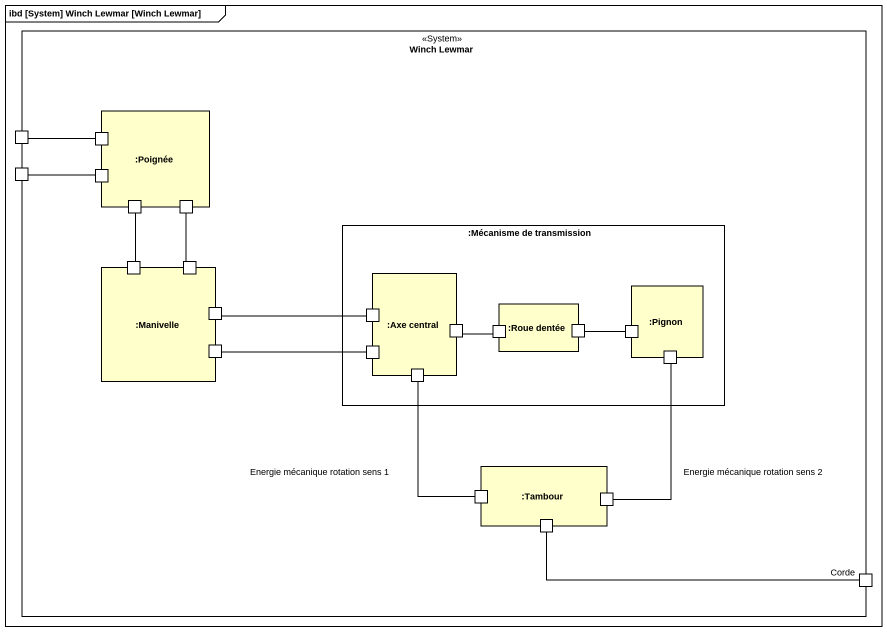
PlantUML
@startuml
mainframe ibd [System] Winch Lewmar [Winch Lewmar]
rectangle "Winch Lewmar" as Winch_Lewmar <<System>> {
  rectangle ":Poignée" as Poignée {
    port " " as port2
    port " " as port4
    port " " as port5
    port " " as port6
  }
  port " " as port1
  port " " as port3
  rectangle ":Mécanisme de transmission" as Mécanisme_de_transmission {
    rectangle ":Axe central" as Axe_central {
      port " " as port10
      port " " as port12
      port " " as port13
      port " " as port18
    }
    rectangle ":Roue dentée" as Roue_dentée {
      port " " as port14
      port " " as port15
    }
    rectangle ":Pignon" as Pignon {
      port " " as port16
      port " " as port17
    }
  }
  rectangle ":Manivelle" as Manivelle {
    port " " as port7
    port " " as port8
    port " " as port9
    port " " as port11
  }
  rectangle ":Tambour" as Tambour {
    port " " as port19
    port " " as port20
    port " " as port21
  }
  port Corde
}
port1 -right- port2
port3 -right- port4
port5 -- port7
port6 -- port8
port9 -right- port10
port11 -right- port12
port13 -right- port14
port15 -right- port16
port17 -- port20 : Energie mécanique rotation sens 2
port18 -- port19 : Energie mécanique rotation sens 1
port21 -right- Corde
@enduml
